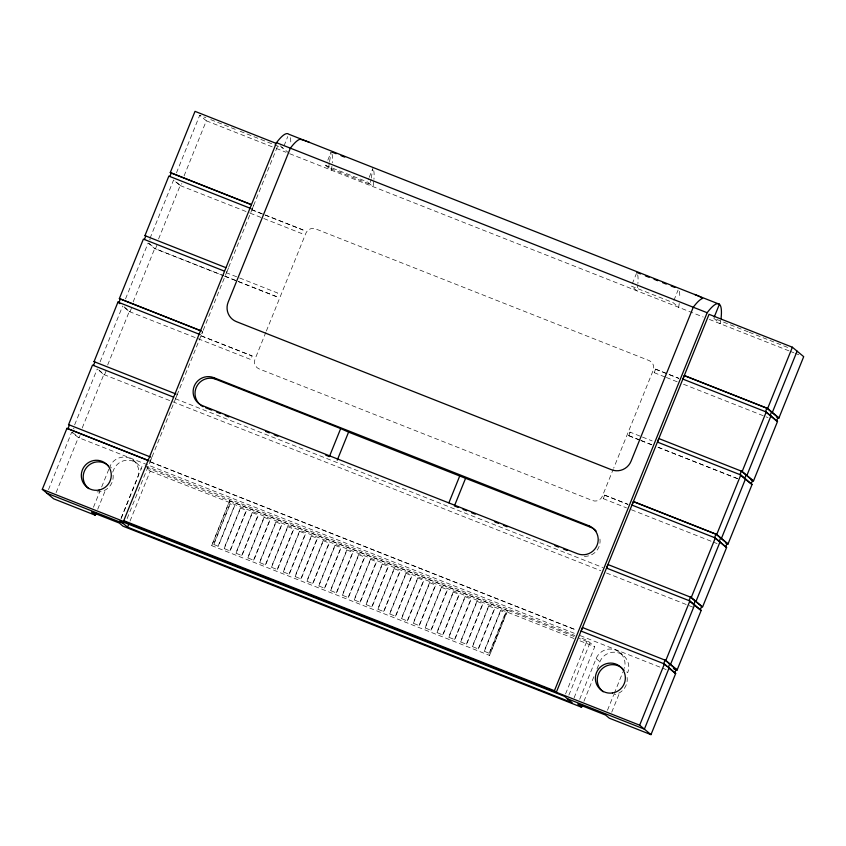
<?xml version="1.0" encoding="UTF-8"?>
<svg xmlns="http://www.w3.org/2000/svg" width="846" height="846" viewBox="0 0 846 846"><rect width="100%" height="100%" fill="white"/><g stroke="black" fill="none" stroke-linecap="round" stroke-linejoin="round"><path stroke-width="0.63" stroke-dasharray="4.23 3.17" d="M329.358 162.876L328.523 167.815L370.21 184.269L371.034 179.331M329.57 161.639L331.22 151.772L327.539 160.888M371.246 178.104L372.906 168.227M48.497 489.601L71.699 432.179L78.361 437.541L575.269 633.686M74.649 424.872L97.205 369.025L98.083 369.364M100.092 361.877L122.659 306.03M125.546 298.881L148.113 243.035L154.712 248.555L223.471 275.701M150.017 238.318L173.567 180.039L180.917 185.803L181.858 183.466M176.465 172.859L199.719 115.289L205.853 117.71M56.09 492.658L78.361 437.541L79.112 437.784L80.053 435.447M82.221 427.97L103.815 374.545L97.205 369.025M107.675 364.975L129.258 311.55L123.601 306.812M133.129 301.98L154.712 248.555M158.583 238.984L180.166 185.56L173.567 180.039M184.058 175.936L206.329 120.809L199.719 115.289M105.972 371.288L104.555 374.789L99.003 370.136M131.426 308.293L130.009 311.793L123.527 306.368M223.735 275.754L155.463 248.798L156.88 245.298M93.451 507.293L99.743 491.727M101.679 486.947L108.933 468.98M97.713 509.25L105.454 490.098M112.708 472.131L113.671 469.742A15.122 14.921 -50.1 0 1 141.388 469.202M121.02 518.408L142.657 464.845M121.242 518.27L137.686 477.556A15.122 14.921 -50.1 0 0 129.449 458.077A15.122 14.921 -50.1 0 0 109.906 466.59L113.671 469.742M127.133 518.577L202.712 331.495L201.306 334.995M203.209 330.278L228.166 268.499M228.663 267.283L277.869 145.491M228.283 268.605L226.76 272M130.03 521.062L150.197 471.159L147.373 468.79M284.023 145.872L287.788 136.534M331.907 166.334A100.156 15.471 -68.5 0 1 331.357 170.173L325.699 165.446L327.085 162.03M129.258 311.55L250.818 359.539L252.119 355.944L200.914 335.725M238.212 281.517L276.272 296.544L277.689 293.044L226.368 272.729M263.815 218.532L301.726 233.549L303.016 229.953L251.822 209.734M265.877 332.256L255.006 359.169A7.561 7.455 -50.1 0 0 259.119 368.909L592.538 500.557A7.561 7.455 -50.1 0 0 602.31 496.295L613.181 469.382M266.363 331.029L305.903 233.168A7.561 7.455 -50.1 0 1 315.674 228.917L649.094 360.565A7.561 7.455 -50.1 0 1 653.218 370.305L613.678 468.166M146.707 467.701L229.784 500.917L211.68 545.712L229.594 500.758L507.441 610.463L489.538 655.417L507.632 610.622L506.691 609.829L574.106 636.456M213.795 544.549L230.186 503.983M218.099 546.156L234.49 505.601M373.721 181.583A100.156 15.471 -68.5 0 1 373.033 186.638L367.375 181.901L368.761 178.485M369.216 177.343L372.441 169.369M224.201 548.652L240.592 508.097M229.922 550.831L246.313 510.265M236.023 553.326L252.415 512.761M241.745 555.494L258.136 514.939M247.846 557.99L264.238 517.435M253.578 560.168L269.959 519.603M259.68 562.664L276.06 522.098M265.401 564.832L281.781 524.277M271.503 567.328L287.883 526.772M277.224 569.506L293.604 528.94M283.325 571.991L299.706 531.436M289.046 574.17L305.427 533.615M295.148 576.665L311.529 536.1M300.869 578.844L317.25 538.278M306.971 581.329L323.352 540.774M312.692 583.507L329.073 542.952M318.794 586.003L335.175 545.437M324.515 588.171L340.896 547.616M330.617 590.667L346.997 550.112M336.338 592.845L352.719 552.279M342.44 595.341L358.82 554.775M348.161 597.509L364.552 556.954M354.263 600.004L370.654 559.449M359.984 602.183L376.375 561.617M366.085 604.678L382.477 564.113M371.806 606.846L388.198 566.291M377.908 609.342L394.299 568.787M383.629 611.521L400.021 570.955M389.731 614.006L406.122 573.451M395.452 616.184L411.843 575.629M401.554 618.68L417.945 578.114M407.275 620.858L423.666 580.293M413.377 623.343L429.768 582.788M419.098 625.522L435.489 584.967M425.2 628.018L441.591 587.452M430.921 630.196L447.312 589.63M437.022 632.681L453.414 592.126M442.744 634.86L459.135 594.304M448.845 637.355L465.237 596.79M454.566 639.523L470.958 598.968M460.668 642.019L477.059 601.464M466.389 644.197L482.78 603.632M472.491 646.693L488.882 606.127M478.212 648.861L494.603 608.306M632.258 283.844L636.393 273.586M484.314 651.357L500.705 610.801M489.178 653.186L505.559 612.631M673.934 300.298L678.08 290.041M604.636 495.132L603.346 498.728L604.636 495.132L627.901 504.322M639.777 440.079L628.673 435.637L630.09 432.137L641.194 436.578M655.544 369.142L654.244 372.737L655.544 369.142L678.799 378.331M628.79 435.732L630.09 432.137M565.572 693.942L587.219 640.38L579.848 637.472M568.893 695.084L590.043 642.749L579.013 638.392M574.106 697.813L594.759 646.682L587.219 640.38M579.69 699.282L596.134 658.569A15.122 14.921 -50.1 0 1 615.074 649.834A15.122 14.921 -50.1 0 1 624.359 668.308M583.941 701.239L594.104 676.091M597.012 668.911L599.909 661.731A15.122 14.921 -50.1 0 1 619.462 653.218A15.122 14.921 -50.1 0 1 627.69 672.697L625.807 671.121M607.481 710.249L613.762 694.682M614.249 693.487L622.952 671.936M611.732 712.205L619.959 691.859M210.76 119.646L235.273 129.332M240.179 131.267L283.082 148.209M748.065 331.801L713.749 318.244L720.348 323.764A100.156 15.471 -68.5 0 0 721.035 318.72M749.292 332.288L789.741 348.256M325.699 165.446L367.375 181.901M206.329 120.809L274.971 147.913M276.198 148.399L286.001 152.269M289.681 153.718L703.185 316.986M709.318 319.407L788.99 350.868M790.217 351.354L793.897 352.803M795.124 353.29L798.793 354.738M251.939 209.84L264.132 214.651M265.348 215.127L303.016 229.953M655.661 369.237L678.852 378.395M180.166 185.56L249.189 212.758M250.152 213.192L262.598 218.046M654.127 372.642L665.231 377.083M666.373 377.475L677.435 381.895M683.515 384.243L767.988 417.596M149.531 239.534L150.398 239.873M642.41 437.054L652.181 440.914M224.951 276.23L237.144 281.041M238.361 281.528L276.272 296.544M628.673 435.637L639.692 439.994M640.919 440.47L651.938 444.827M658.061 447.238L740.081 479.629M224.698 276.187L236.975 281.031M641.004 440.555L651.991 444.89M658.093 447.301L739.88 479.597M201.031 335.83L252.119 355.944M604.753 495.227L627.954 504.385M603.219 498.632L626.537 507.886M631.38 509.747L717.08 543.587M175.217 398.678L603.008 567.592M103.815 374.545L600.787 570.722M606.519 573.028L693.805 607.502M73.168 428.52L74.036 428.859M150.525 461.927L576.686 630.185M149.837 461.705L576.359 630.111M580.187 635.621L666.151 669.567M145.11 465.818L574.931 635.526M229.784 500.917L507.632 610.622M150.197 471.159L573.884 638.444M580.018 640.866L594.759 646.682M211.489 545.554L489.538 655.417M72.566 432.518L79.112 437.784M280.248 145.84L288.74 152.936M253.62 205.504L252.203 209.004M148.981 243.373L155.463 248.798M619.092 651.959L622.857 655.111M596.134 658.569L599.909 661.731M177.269 394.49L175.852 397.99M151.815 457.485L150.292 461.25M132.854 459.97L136.618 463.122M599.951 539.071A15.122 14.921 -50.1 0 1 583.232 556.256M290.4 137.718A100.156 15.471 -68.5 0 1 290.717 144.306M332.076 154.184A100.156 15.471 -68.5 0 1 332.256 162.855M679.391 291.31A100.156 15.471 -68.5 0 1 679.708 297.898M679.211 303.46A100.156 15.471 -68.5 0 1 678.672 307.31L673.014 302.582L631.338 286.128L636.985 290.855A100.156 15.471 -68.5 0 0 637.673 285.811M373.752 170.638A100.156 15.471 -68.5 0 1 373.932 179.32M637.704 274.855A100.156 15.471 -68.5 0 1 637.895 283.537M113.11 475.177A15.122 14.921 -50.1 0 1 97.047 491.875M627.119 677.435A15.122 14.921 -50.1 0 1 614.302 694.555M229.996 503.825L213.604 544.39L218.289 546.315L234.68 505.76L229.996 503.825M240.401 507.938L224.01 548.494L230.112 550.989L246.503 510.424L240.401 507.938M252.224 512.602L235.833 553.168L241.935 555.653L258.326 515.098L252.224 512.602M264.047 517.276L247.656 557.831L253.758 560.327L270.149 519.761L264.047 517.276M275.87 521.94L259.489 562.495L265.591 564.991L281.972 524.435L275.87 521.94M287.693 526.614L271.312 567.169L277.414 569.665L293.795 529.099L287.693 526.614M299.516 531.277L283.135 571.833L289.237 574.328L305.618 533.773L299.516 531.277M311.339 535.941L294.958 576.507L301.06 579.002L317.44 538.437L311.339 535.941M323.161 540.615L306.781 581.17L312.883 583.666L329.263 543.111L323.161 540.615M334.984 545.279L318.604 585.844L324.705 588.33L341.086 547.774L334.984 545.279M346.807 549.953L330.426 590.508L336.528 593.004L352.909 552.449L346.807 549.953M358.641 554.616L342.249 595.182L348.351 597.667L364.742 557.112L358.641 554.616M370.463 559.291L354.072 599.846L360.174 602.341L376.565 561.776L370.463 559.291M382.286 563.954L365.895 604.52L371.997 607.005L388.388 566.45L382.286 563.954M394.109 568.628L377.718 609.183L383.82 611.679L400.211 571.113L394.109 568.628M405.932 573.292L389.541 613.847L395.642 616.343L412.034 575.788L405.932 573.292M417.755 577.955L401.364 618.521L407.465 621.017L423.857 580.451L417.755 577.955M429.578 582.63L413.186 623.185L419.288 625.68L435.679 585.125L429.578 582.63M441.401 587.293L425.009 627.859L431.111 630.355L447.502 589.789L441.401 587.293M453.223 591.967L436.832 632.522L442.934 635.018L459.325 594.463L453.223 591.967M465.046 596.631L448.655 637.197L454.757 639.682L471.148 599.127L465.046 596.631M476.869 601.305L460.478 641.86L466.58 644.356L482.971 603.79L476.869 601.305M488.692 605.969L472.301 646.534L478.402 649.019L494.794 608.464L488.692 605.969M500.515 610.643L484.124 651.198L489.369 653.345L505.749 612.79L500.515 610.643"/><path stroke-width="1.27" d="M96.254 512.845L95.291 515.235L53.615 498.78L42.3 489.326L66.94 428.34L149.065 460.774M68.579 424.671L92.5 365.081L173.546 397.134M94.033 361.676L117.954 302.085L200.206 334.614M200.407 330.638L119.36 298.585L143.397 239.09L224.444 271.143M144.93 235.685L168.851 176.095L251.114 208.624M251.315 204.647L170.268 172.595L195.014 111.355L275.912 143.291M67.923 428.785L69.446 425.02M93.483 365.525L94.9 362.025M118.937 302.53L120.344 299.029M144.391 239.534L145.798 236.034M169.835 176.539L171.252 173.039M125.652 522.236L123.77 520.66L276.483 142.688A100.156 15.471 -68.5 0 1 288.74 134.207L719.407 304.253L714.214 317.081M127.577 527.153L120.037 520.85L564.589 696.374L572.139 702.688L127.577 527.153L129.047 523.505M213.774 377.644L588.869 525.747A15.122 14.921 -50.1 0 1 597.107 545.226A15.122 14.921 -50.1 0 1 577.554 553.739L202.458 405.636A15.122 14.921 -50.1 0 1 194.22 386.157A15.122 14.921 -50.1 0 1 213.774 377.644L215.656 379.22L340.684 428.584L329.38 456.586L325.699 455.127M337.268 460.108L348.573 432.116L340.684 428.584M448.898 502.778L459.716 476.002L590.751 527.322A15.122 14.921 -50.1 0 1 596.092 530.95M465.723 477.948L454.408 505.95L458.088 507.399M776.512 416.962L778.955 417.924L803.7 356.674L792.385 347.22L709.033 314.31L556.319 692.282L554.437 690.706L707.15 312.724L276.483 142.688M778.955 417.924L767.639 408.459L684.287 375.55L682.986 379.145L766.233 411.96L777.537 421.424L753.5 480.919L742.185 471.455L658.833 438.545L657.543 442.141L740.779 474.955L752.094 484.42L728.046 543.915L716.742 534.45L633.379 501.541L632.089 505.136L715.325 537.95L726.64 547.415L702.603 606.91L691.288 597.445L607.936 564.536L606.635 568.131L689.871 600.946L701.186 610.41L677.149 669.905L673.458 668.446M95.291 515.235L91.516 512.084L119.307 523.05L123.072 526.212L581.53 707.224L582.492 704.834M663.666 663.698L665.083 660.197M690.537 597.202L689.004 600.607M714.574 537.707L715.991 534.207L633.506 501.636M741.445 471.211L739.912 474.617M765.482 411.716L766.888 408.216L684.403 375.645M664.417 663.941L675.732 673.405L650.986 734.645L639.671 725.191L664.417 663.941L581.181 631.127L582.482 627.531L665.834 660.44L677.149 669.905M665.834 660.44L689.871 600.946M691.288 597.445L715.325 537.95M716.742 534.45L740.779 474.955M742.185 471.455L766.233 411.96M767.639 408.459L792.385 347.22M797.101 351.164L772.356 412.404L771.489 412.065L770.072 415.566L770.939 415.904L746.902 475.399L746.035 475.061L744.617 478.561L745.495 478.899L721.448 538.394L720.581 538.056L719.174 541.556L720.041 541.895L696.004 601.39L695.137 601.051L693.72 604.552L694.587 604.89L670.55 664.385L669.683 664.047L668.266 667.547L669.133 667.885L644.388 729.136L567.423 698.743M675.616 673.31L674.748 672.961L676.166 669.461L664.967 660.102M690.421 597.107L701.609 606.466L700.202 609.966L701.07 610.315M726.524 547.32L725.657 546.971L727.063 543.47L715.875 534.112M777.421 421.329L776.554 420.98L777.971 417.48L766.772 408.121M332.446 152.259L336.126 153.708M341.033 155.643L344.703 157.102M636.858 272.454L640.538 273.903M645.435 275.838L649.115 277.287M654.021 279.222L657.702 280.682M662.598 282.617L666.278 284.066M671.185 286.001L674.854 287.45M170.268 172.595L251.167 204.542M777.971 417.48L778.838 417.829M144.814 235.59L225.861 267.643M751.058 479.957L753.5 480.919M751.967 484.324L751.1 483.975L752.517 480.475L741.318 471.116M119.36 298.585L201.496 331.019M727.063 543.47L727.93 543.819M725.614 542.952L728.046 543.915M348.573 432.116L459.716 476.002M93.906 361.58L176.042 394.014M205.567 407.698L211.701 410.12M216.597 412.055L220.277 413.504M225.184 415.439L228.864 416.898M265.633 431.418L269.314 432.866M274.21 434.802L277.89 436.25M462.984 509.334L466.664 510.794M471.571 512.729L475.251 514.178M494.857 521.919L498.537 523.378M503.444 525.313L507.114 526.762M554.923 545.638L558.603 547.087M563.499 549.022L567.18 550.482M701.609 606.466L702.487 606.815M68.463 424.576L150.715 457.104M147.987 460.393L66.94 428.34M673.702 668.499L677.033 669.81M123.77 520.66L554.437 690.706M42.3 489.326L639.671 725.191M47.016 493.26L122.86 523.209M650.986 734.645L609.31 718.191L605.546 715.039L577.755 704.073L581.53 707.224M765.355 411.621L776.554 420.98M740.948 475.484L750.18 483.203M714.458 537.612L725.657 546.971M690.04 601.474L699.272 609.194M588.869 525.747L590.751 527.322M663.55 663.602L666.426 666.003M669.197 668.319L674.748 672.961M117.954 302.085L119.836 303.661M707.15 312.724A100.156 15.471 -68.5 0 1 721.035 318.72M309.414 142.318A8.83 0.761 20.8 0 0 299.685 139.357A100.156 15.471 -68.5 0 0 290.368 148.166L228.156 302.159A15.122 14.921 -50.1 0 0 236.394 321.639L611.489 469.742A15.122 14.921 -50.1 0 0 631.042 461.229L693.255 307.246A100.156 15.471 -68.5 0 1 702.561 298.427A10.385 0.899 20.8 0 0 694.703 294.45M203.156 406.683A15.122 14.921 -50.1 0 1 200.936 405.319M199.931 404.494A15.122 14.921 -50.1 0 1 215.656 379.22M88.682 488.618A15.122 14.921 -50.1 0 1 87.001 466.981A15.122 14.921 -50.1 0 1 108.669 465.977M603.198 691.785A15.122 14.921 -50.1 0 1 601.591 669.26A15.122 14.921 -50.1 0 1 624.105 670.307M612.419 692.98A15.122 14.921 -50.1 0 0 622.212 668.731A15.122 14.921 -50.1 0 0 596.483 672.623A15.122 14.921 -50.1 0 0 612.419 692.98M99.077 490.024A15.122 14.921 -50.1 0 0 107.675 465.342A15.122 14.921 -50.1 0 0 82.147 470.503A15.122 14.921 -50.1 0 0 99.077 490.024"/></g></svg>
